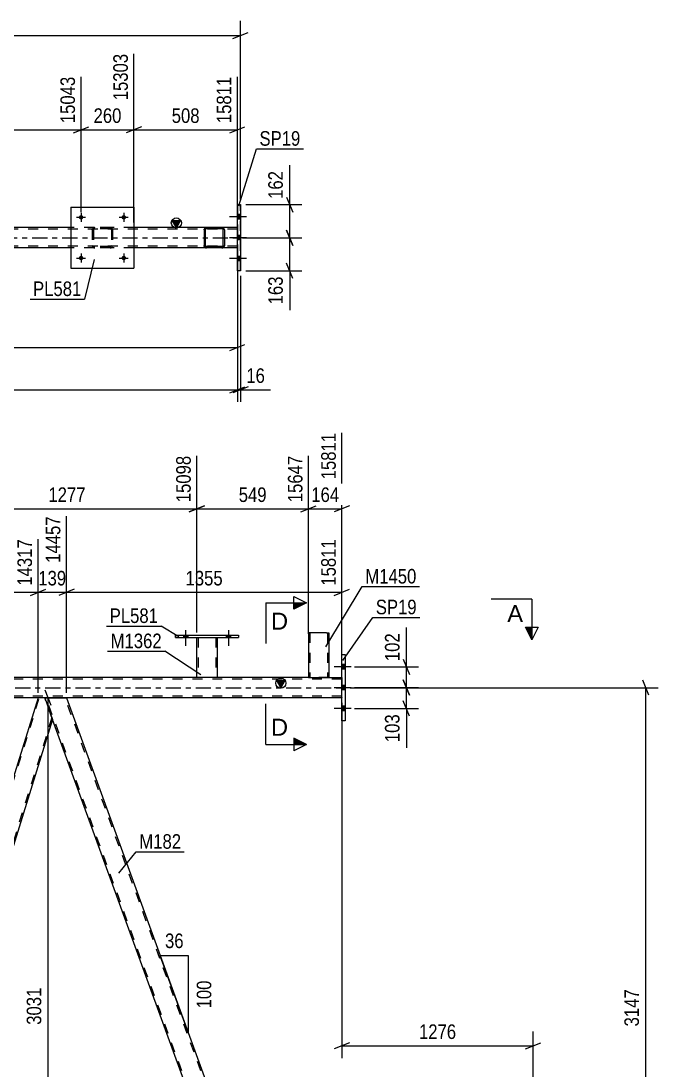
# Model space of a CAD drawing. Header units: millimetres. Extents: x 0 to 1766, y 0 to 560.
# Drawn here: x 1631 to 1756.3, y 351.5 to 557.9 of the extents above; entities that cross this region are included whole.
import ezdxf

# ---------------------------------------------------------------- set-up
doc = ezdxf.new("R2010")
doc.units = ezdxf.units.MM
doc.linetypes.add('DXK_LINE_DOT2', pattern=[3.9198, 1.9599, -1.9599])
doc.linetypes.add('DXK_LINE_DOT3', pattern=[5.9187, 2.979, -0.9799, 0.9799, -0.9799])
doc.styles.add('Arial', font='ARIAL.TTF', dxfattribs={"height": 0.2})
doc.styles.add('Arial Narrow', font='ARIALN.TTF', dxfattribs={"height": 0.2})

# ---------------------------------------------------------------- blocks, each defined once
blk = doc.blocks.new('Part-814172123-5218 - 5118')
at = {"color": 2, "linetype": 'Continuous'}
for p, q in [((1640.82, 521.29), (1640.82, 509.29)), ((1640.82, 521.29), (1653.22, 521.29)), ((1653.22, 521.29), (1653.22, 509.29)), ((1640.82, 509.29), (1653.22, 509.29))]:
    blk.add_line(p, q, dxfattribs=at)
blk = doc.blocks.new('Part-814172123-5219 - 5118')
at = {"color": 7, "linetype": 'DXK_LINE_DOT2'}
for p, q in [((1645.02, 516.81), (1645.06, 516.99)), ((1645.06, 516.99), (1645.02, 516.81)), ((1645.02, 516.81), (1645.02, 513.77)), ((1645.26, 516.81), (1645.28, 516.9)), ((1645.26, 516.81), (1645.26, 513.77)), ((1645.28, 516.9), (1645.33, 516.98)), ((1645.32, 517.25), (1645.5, 517.29)), ((1645.5, 517.29), (1645.32, 517.25)), ((1645.33, 516.98), (1645.41, 517.03)), ((1645.41, 517.03), (1645.5, 517.05)), ((1648.54, 517.29), (1645.5, 517.29)), ((1648.54, 517.05), (1645.5, 517.05)), ((1648.54, 517.29), (1648.72, 517.25)), ((1648.72, 517.25), (1648.54, 517.29)), ((1648.54, 517.05), (1648.63, 517.03)), ((1648.63, 517.03), (1648.71, 516.98)), ((1648.71, 516.98), (1648.76, 516.9)), ((1648.76, 516.9), (1648.78, 516.81)), ((1648.78, 516.81), (1648.78, 513.77)), ((1648.98, 516.99), (1649.02, 516.81)), ((1649.02, 516.81), (1648.98, 516.99)), ((1649.02, 516.81), (1649.02, 513.77)), ((1645.06, 513.58), (1645.02, 513.77)), ((1645.02, 513.77), (1645.06, 513.58)), ((1645.28, 513.68), (1645.26, 513.77)), ((1645.33, 513.6), (1645.28, 513.68)), ((1645.5, 513.29), (1645.32, 513.32)), ((1645.32, 513.32), (1645.5, 513.29)), ((1645.41, 513.55), (1645.33, 513.6)), ((1645.5, 513.53), (1645.41, 513.55)), ((1648.54, 513.53), (1645.5, 513.53)), ((1648.54, 513.29), (1645.5, 513.29)), ((1648.63, 513.55), (1648.54, 513.53)), ((1648.72, 513.32), (1648.54, 513.29)), ((1648.54, 513.29), (1648.72, 513.32)), ((1648.71, 513.6), (1648.63, 513.55)), ((1648.76, 513.68), (1648.71, 513.6)), ((1648.78, 513.77), (1648.76, 513.68)), ((1649.02, 513.77), (1648.98, 513.58)), ((1648.98, 513.58), (1649.02, 513.77))]:
    blk.add_line(p, q, dxfattribs=at)
at = {"color": 7, "linetype": 'DXK_LINE_DOT3'}
blk.add_line((1647.02, 515.29), (1647.02, 515.29), dxfattribs=at)
at = {"color": 7, "linetype": 'DXK_LINE_DOT2'}
for centre, start, end in [((1645.5, 516.81), 112.5, 157.5), ((1645.5, 516.81), 112.5, 157.5), ((1648.54, 516.81), 22.5, 67.5), ((1648.54, 516.81), 22.5, 67.5), ((1645.5, 513.77), 202.5, 247.5), ((1645.5, 513.77), 202.5, 247.5), ((1648.54, 513.77), 292.5, 337.5), ((1648.54, 513.77), 292.5, 337.5)]:
    blk.add_arc(centre, 0.48, start, end, dxfattribs=at)
blk = doc.blocks.new('Bolt-814172123-5165 - 5118')
at = {"linetype": 'Continuous'}
for points in [[(1643.26, 519.29, -1), (1642.38, 519.29, -1)], [(1651.66, 519.29, -1), (1650.78, 519.29, -1)]]:
    blk.add_hatch(color=1, dxfattribs=at).paths.add_polyline_path(points)
at = {"color": 1, "linetype": 'Continuous'}
for p, q in [((1641.94, 519.29), (1643.7, 519.29)), ((1642.82, 520.17), (1642.82, 518.41)), ((1650.34, 519.29), (1652.1, 519.29)), ((1651.22, 520.17), (1651.22, 518.41))]:
    blk.add_line(p, q, dxfattribs=at)
blk = doc.blocks.new('Bolt-814172123-5166 - 5118')
at = {"linetype": 'Continuous'}
for points in [[(1643.26, 511.29, -1), (1642.38, 511.29, -1)], [(1651.66, 511.29, -1), (1650.78, 511.29, -1)]]:
    blk.add_hatch(color=1, dxfattribs=at).paths.add_polyline_path(points)
at = {"color": 1, "linetype": 'Continuous'}
for p, q in [((1642.82, 512.17), (1642.82, 510.41)), ((1651.22, 512.17), (1651.22, 510.41)), ((1641.94, 511.29), (1643.7, 511.29)), ((1650.34, 511.29), (1652.1, 511.29))]:
    blk.add_line(p, q, dxfattribs=at)
blk = doc.blocks.new('Part-814172123-5213 - 5118')
at = {"color": 2, "linetype": 'Continuous'}
for p, q in [((1667.03, 516.99), (1667, 516.81)), ((1667, 516.81), (1667, 513.77)), ((1667.24, 516.81), (1667.26, 516.9)), ((1667.24, 516.81), (1667.24, 513.77)), ((1667.26, 516.9), (1667.31, 516.98)), ((1667.48, 517.29), (1667.29, 517.25)), ((1667.31, 516.98), (1667.39, 517.03)), ((1667.48, 517.05), (1667.39, 517.03)), ((1670.52, 517.29), (1667.48, 517.29)), ((1670.52, 517.05), (1667.48, 517.05)), ((1670.7, 517.25), (1670.52, 517.29)), ((1670.61, 517.03), (1670.52, 517.05)), ((1670.69, 516.98), (1670.61, 517.03)), ((1670.74, 516.9), (1670.69, 516.98)), ((1670.76, 516.81), (1670.74, 516.9)), ((1670.76, 513.77), (1670.76, 516.81)), ((1671, 516.81), (1670.96, 516.99)), ((1671, 516.81), (1671, 513.77)), ((1667, 513.77), (1667.03, 513.58)), ((1667.24, 513.77), (1667.26, 513.68)), ((1667.26, 513.68), (1667.31, 513.6)), ((1667.29, 513.32), (1667.48, 513.29)), ((1667.31, 513.6), (1667.39, 513.55)), ((1667.39, 513.55), (1667.48, 513.53)), ((1670.52, 513.53), (1667.48, 513.53)), ((1670.52, 513.29), (1667.48, 513.29)), ((1670.61, 513.55), (1670.52, 513.53)), ((1670.52, 513.29), (1670.7, 513.32)), ((1670.69, 513.6), (1670.61, 513.55)), ((1670.74, 513.68), (1670.69, 513.6)), ((1670.76, 513.77), (1670.74, 513.68)), ((1670.96, 513.58), (1671, 513.77))]:
    blk.add_line(p, q, dxfattribs=at)
at = {"color": 7, "linetype": 'DXK_LINE_DOT2'}
for p, q in [((1667, 516.81), (1667.03, 516.99)), ((1667.29, 517.25), (1667.48, 517.29)), ((1670.52, 517.29), (1670.7, 517.25)), ((1670.96, 516.99), (1671, 516.81)), ((1667.03, 513.58), (1667, 513.77)), ((1667.48, 513.29), (1667.29, 513.32)), ((1670.7, 513.32), (1670.52, 513.29)), ((1671, 513.77), (1670.96, 513.58))]:
    blk.add_line(p, q, dxfattribs=at)
at = {"color": 2, "linetype": 'Continuous'}
for centre, start, end in [((1667.48, 516.81), 112.5, 157.5), ((1670.52, 516.81), 22.5, 67.5), ((1667.48, 513.77), 202.5, 247.5), ((1670.52, 513.77), 292.5, 337.5)]:
    blk.add_arc(centre, 0.48, start, end, dxfattribs=at)
at = {"color": 7, "linetype": 'DXK_LINE_DOT2'}
for centre, start, end in [((1667.48, 516.81), 112.5, 157.5), ((1670.52, 516.81), 22.5, 67.5), ((1667.48, 513.77), 202.5, 247.5), ((1670.52, 513.77), 292.5, 337.5)]:
    blk.add_arc(centre, 0.48, start, end, dxfattribs=at)
blk = doc.blocks.new('Part-814172123-5313 - 5118')
at = {"color": 2, "linetype": 'Continuous'}
for p, q in [((1673.56, 521.78), (1673.56, 521.78)), ((1673.56, 521.78), (1674.2, 521.78)), ((1673.56, 508.78), (1673.56, 521.78)), ((1674.2, 521.78), (1674.2, 508.78)), ((1673.56, 508.78), (1673.56, 508.78)), ((1674.2, 508.78), (1673.56, 508.78))]:
    blk.add_line(p, q, dxfattribs=at)
at = {"color": 7, "linetype": 'DXK_LINE_DOT2'}
for p, q in [((1673.56, 521.78), (1673.56, 508.78)), ((1674.2, 508.78), (1674.2, 521.78))]:
    blk.add_line(p, q, dxfattribs=at)
blk = doc.blocks.new('Bolt-814172123-5374 - 5118')
at = {"linetype": 'Continuous'}
for points in [[(1674.2, 518.94), (1674.2, 519.82), (1673.56, 519.82), (1673.56, 518.94)], [(1674.2, 518.94), (1674.2, 519.82), (1673.56, 519.82), (1673.56, 518.94)], [(1674.2, 518.94), (1674.2, 519.82), (1673.56, 519.82), (1673.56, 518.94)], [(1674.2, 514.84), (1674.2, 515.72), (1673.56, 515.72), (1673.56, 514.84)], [(1674.2, 514.84), (1674.2, 515.72), (1673.56, 515.72), (1673.56, 514.84)], [(1674.2, 510.74), (1674.2, 511.62), (1673.56, 511.62), (1673.56, 510.74)], [(1674.2, 510.74), (1674.2, 511.62), (1673.56, 511.62), (1673.56, 510.74)], [(1674.2, 510.74), (1674.2, 511.62), (1673.56, 511.62), (1673.56, 510.74)]]:
    blk.add_hatch(color=1, dxfattribs=at).paths.add_polyline_path(points)
at = {"color": 1, "linetype": 'Continuous'}
for p, q in [((1675.36, 519.38), (1672.04, 519.38)), ((1675.36, 519.38), (1672.04, 519.38)), ((1675.36, 519.38), (1672.04, 519.38)), ((1674.2, 519.82), (1673.56, 519.82)), ((1674.2, 519.82), (1673.56, 519.82)), ((1674.2, 519.82), (1673.56, 519.82)), ((1674.2, 518.94), (1673.56, 518.94)), ((1674.2, 518.94), (1673.56, 518.94)), ((1674.2, 518.94), (1673.56, 518.94)), ((1675.36, 515.28), (1672.04, 515.28)), ((1675.36, 515.28), (1672.04, 515.28)), ((1674.2, 515.72), (1673.56, 515.72)), ((1674.2, 515.72), (1673.56, 515.72)), ((1674.2, 514.84), (1673.56, 514.84)), ((1674.2, 514.84), (1673.56, 514.84)), ((1675.36, 511.18), (1672.04, 511.18)), ((1675.36, 511.18), (1672.04, 511.18)), ((1675.36, 511.18), (1672.04, 511.18)), ((1674.2, 511.62), (1673.56, 511.62)), ((1674.2, 511.62), (1673.56, 511.62)), ((1674.2, 511.62), (1673.56, 511.62)), ((1674.2, 510.74), (1673.56, 510.74)), ((1674.2, 510.74), (1673.56, 510.74)), ((1674.2, 510.74), (1673.56, 510.74))]:
    blk.add_line(p, q, dxfattribs=at)
blk = doc.blocks.new('Part-814172123-5381 - 5118')
at = {"linetype": 'Continuous'}
blk.add_hatch(color=2, dxfattribs=at).paths.add_polyline_path([(1661.56, 517.28), (1660.76, 518.68), (1662.36, 518.68)])
at = {"color": 2, "linetype": 'Continuous'}
for p, q in [((1661.56, 517.28), (1660.76, 518.68)), ((1660.76, 518.68), (1662.36, 518.68)), ((1662.36, 518.68), (1661.56, 517.28)), ((1640.82, 517.28), (1602.14, 517.28)), ((1667.46, 517.28), (1653.22, 517.28)), ((1673.56, 517.28), (1670.53, 517.28)), ((1640.82, 513.28), (1602.14, 513.28)), ((1673.56, 513.28), (1653.22, 513.28))]:
    blk.add_line(p, q, dxfattribs=at)
at = {"color": 7, "linetype": 'DXK_LINE_DOT2'}
for p, q in [((1673.56, 516.96), (1070.93, 516.96)), ((1653.22, 517.28), (1640.82, 517.28)), ((1670.53, 517.28), (1667.46, 517.28)), ((1673.56, 513.28), (1673.56, 517.28)), ((1673.56, 517.28), (1673.56, 517.28)), ((1673.56, 517.28), (1673.56, 513.28)), ((1673.56, 516.96), (1673.56, 516.96)), ((1673.56, 513.6), (1070.93, 513.6)), ((1653.22, 513.28), (1640.82, 513.28)), ((1673.56, 513.6), (1673.56, 513.6)), ((1673.56, 513.28), (1673.56, 513.28))]:
    blk.add_line(p, q, dxfattribs=at)
at = {"color": 7, "linetype": 'DXK_LINE_DOT3'}
blk.add_line((1070.93, 515.28), (1673.56, 515.28), dxfattribs=at)
at = {"color": 2, "linetype": 'Continuous'}
blk.add_circle((1661.56, 518.18), 1, dxfattribs=at)
blk = doc.blocks.new('Part-814172123-3450 - 3372')
at = {"color": 2, "linetype": 'Continuous'}
for p, q in [((1665.59, 428.82), (1665.59, 436.66)), ((1669.59, 436.66), (1669.59, 428.82)), ((1669.55, 428.82), (1665.59, 428.82)), ((1669.59, 428.82), (1669.55, 428.82))]:
    blk.add_line(p, q, dxfattribs=at)
at = {"color": 7, "linetype": 'DXK_LINE_DOT2'}
for p, q in [((1665.59, 436.66), (1669.59, 436.66)), ((1665.59, 436.66), (1665.59, 436.66)), ((1665.59, 436.66), (1665.59, 436.66)), ((1665.83, 436.66), (1665.83, 428.82)), ((1669.35, 436.66), (1669.35, 428.82)), ((1669.59, 436.66), (1669.59, 436.66)), ((1669.59, 436.66), (1669.59, 436.66)), ((1669.33, 428.82), (1669.35, 428.82))]:
    blk.add_line(p, q, dxfattribs=at)
blk = doc.blocks.new('Part-814172123-3455 - 3372')
at = {"color": 2, "linetype": 'Continuous'}
for p, q in [((1661.39, 436.66), (1661.39, 437.14)), ((1661.39, 437.14), (1661.39, 437.14)), ((1661.39, 437.14), (1673.79, 437.14)), ((1661.39, 436.66), (1661.39, 436.66)), ((1661.39, 436.66), (1673.79, 436.66)), ((1673.79, 437.14), (1673.79, 436.66))]:
    blk.add_line(p, q, dxfattribs=at)
at = {"color": 7, "linetype": 'DXK_LINE_DOT2'}
for p, q in [((1661.39, 437.14), (1661.39, 436.66)), ((1661.39, 437.14), (1661.39, 437.14)), ((1661.39, 436.66), (1661.39, 436.66)), ((1673.79, 437.14), (1673.79, 436.66))]:
    blk.add_line(p, q, dxfattribs=at)
blk = doc.blocks.new('Part-814172123-3460 - 3372')
at = {"color": 2, "linetype": 'Continuous'}
for p, q in [((1687.56, 437.62), (1687.56, 428.82)), ((1691.08, 437.62), (1687.56, 437.62)), ((1691.08, 437.62), (1691.56, 437.62)), ((1691.56, 437.62), (1691.56, 428.82)), ((1687.56, 428.82), (1691.53, 428.82)), ((1691.56, 428.82), (1691.53, 428.82))]:
    blk.add_line(p, q, dxfattribs=at)
at = {"color": 7, "linetype": 'DXK_LINE_DOT2'}
for p, q in [((1687.8, 437.62), (1687.8, 428.82)), ((1691.18, 437.62), (1691.25, 437.62)), ((1691.25, 437.62), (1691.27, 437.62)), ((1691.27, 437.62), (1691.31, 437.62)), ((1691.31, 437.62), (1691.32, 437.62)), ((1691.32, 437.62), (1691.32, 428.82)), ((1691.31, 428.82), (1691.32, 428.82))]:
    blk.add_line(p, q, dxfattribs=at)
blk = doc.blocks.new('Bolt-814172123-3399 - 3372')
at = {"linetype": 'Continuous'}
for points in [[(1662.95, 436.66), (1663.83, 436.66), (1663.83, 437.14), (1662.95, 437.14)], [(1671.35, 436.66), (1672.23, 436.66), (1672.23, 437.14), (1671.35, 437.14)]]:
    blk.add_hatch(color=1, dxfattribs=at).paths.add_polyline_path(points)
at = {"color": 1, "linetype": 'Continuous'}
for p, q in [((1663.39, 438.14), (1663.39, 435.02)), ((1671.79, 438.14), (1671.79, 435.02)), ((1662.95, 437.14), (1662.95, 436.66)), ((1663.83, 437.14), (1663.83, 436.66)), ((1671.35, 437.14), (1671.35, 436.66)), ((1672.23, 437.14), (1672.23, 436.66))]:
    blk.add_line(p, q, dxfattribs=at)
blk = doc.blocks.new('Bolt-814172123-3400 - 3372')
at = {"linetype": 'Continuous'}
for points in [[(1662.95, 436.66), (1663.83, 436.66), (1663.83, 437.14), (1662.95, 437.14)], [(1671.35, 436.66), (1672.23, 436.66), (1672.23, 437.14), (1671.35, 437.14)]]:
    blk.add_hatch(color=1, dxfattribs=at).paths.add_polyline_path(points)
at = {"color": 1, "linetype": 'Continuous'}
for p, q in [((1663.39, 438.14), (1663.39, 435.02)), ((1671.79, 438.14), (1671.79, 435.02)), ((1662.95, 437.14), (1662.95, 436.66)), ((1663.83, 437.14), (1663.83, 436.66)), ((1671.35, 437.14), (1671.35, 436.66)), ((1672.23, 437.14), (1672.23, 436.66))]:
    blk.add_line(p, q, dxfattribs=at)
blk = doc.blocks.new('Part-814172123-3641 - 3372')
at = {"linetype": 'Continuous'}
blk.add_hatch(color=2, dxfattribs=at).paths.add_polyline_path([(1682.12, 426.82), (1681.32, 428.22), (1682.92, 428.22)])
at = {"color": 7, "linetype": 'DXK_LINE_DOT2'}
for p, q in [((1694.12, 428.5), (1061.67, 428.5)), ((1669.59, 428.82), (1665.59, 428.82)), ((1691.56, 428.82), (1687.56, 428.82)), ((1694.12, 428.82), (1694.12, 424.82)), ((1694.12, 425.14), (1061.67, 425.14)), ((1639.94, 424.82), (1634.36, 424.82))]:
    blk.add_line(p, q, dxfattribs=at)
at = {"color": 2, "linetype": 'Continuous'}
for p, q in [((1665.59, 428.82), (1618.51, 428.82)), ((1687.56, 428.82), (1669.59, 428.82)), ((1682.12, 426.82), (1681.32, 428.22)), ((1681.32, 428.22), (1682.92, 428.22)), ((1682.92, 428.22), (1682.12, 426.82)), ((1691.56, 428.82), (1694.12, 428.82)), ((1634.36, 424.82), (1554.8, 424.82)), ((1694.12, 424.82), (1639.94, 424.82))]:
    blk.add_line(p, q, dxfattribs=at)
at = {"color": 7, "linetype": 'DXK_LINE_DOT3'}
blk.add_line((1061.67, 426.82), (1694.12, 426.82), dxfattribs=at)
at = {"color": 2, "linetype": 'Continuous'}
blk.add_circle((1682.12, 427.72), 1, dxfattribs=at)
blk = doc.blocks.new('Part-814172123-3530 - 3372')
at = {"color": 7, "linetype": 'DXK_LINE_DOT2'}
for p, q in [((1597.8, 306.7), (1634.61, 424.82)), ((1637.09, 420.94), (1600.52, 303.6)), ((1598.08, 308.42), (1597.66, 307.07)), ((1602.27, 308.42), (1600.77, 303.6)), ((1598.92, 303.6), (1597.66, 307.07)), ((1600.77, 303.6), (1598.92, 303.6))]:
    blk.add_line(p, q, dxfattribs=at)
at = {"color": 2, "linetype": 'Continuous'}
for p, q in [((1634.36, 424.82), (1598.08, 308.42)), ((1635.68, 424.82), (1634.36, 424.82)), ((1635.68, 424.82), (1637.23, 420.57)), ((1637.23, 420.57), (1602.27, 308.42))]:
    blk.add_line(p, q, dxfattribs=at)
blk = doc.blocks.new('Part-814172123-3566 - 3372')
at = {"color": 2, "linetype": 'Continuous'}
for p, q in [((1635.68, 424.82), (1639.43, 424.82)), ((1639.43, 424.82), (1639.94, 424.82)), ((1639.94, 424.82), (1684.06, 303.6)), ((1679.8, 303.6), (1637.23, 420.57))]:
    blk.add_line(p, q, dxfattribs=at)
at = {"color": 7, "linetype": 'DXK_LINE_DOT2'}
for p, q in [((1637.23, 420.57), (1635.68, 424.82)), ((1680.06, 303.6), (1635.94, 424.82)), ((1683.8, 303.6), (1639.68, 424.82)), ((1684.06, 303.6), (1679.8, 303.6))]:
    blk.add_line(p, q, dxfattribs=at)
blk = doc.blocks.new('Part-814172123-3610 - 3372')
at = {"color": 2, "linetype": 'Continuous'}
for p, q in [((1694.12, 420.32), (1694.12, 433.32)), ((1694.12, 433.32), (1694.76, 433.32)), ((1694.76, 433.32), (1694.76, 420.32)), ((1694.76, 420.32), (1694.12, 420.32))]:
    blk.add_line(p, q, dxfattribs=at)
blk = doc.blocks.new('Bolt-814172123-3786 - 3372')
at = {"linetype": 'Continuous'}
for points in [[(1694.12, 431.36), (1694.12, 430.48), (1694.76, 430.48), (1694.76, 431.36)], [(1694.12, 431.36), (1694.12, 430.48), (1694.76, 430.48), (1694.76, 431.36)], [(1694.12, 431.36), (1694.12, 430.48), (1694.76, 430.48), (1694.76, 431.36)], [(1694.12, 427.26), (1694.12, 426.38), (1694.76, 426.38), (1694.76, 427.26)], [(1694.12, 427.26), (1694.12, 426.38), (1694.76, 426.38), (1694.76, 427.26)], [(1694.12, 423.16), (1694.12, 422.28), (1694.76, 422.28), (1694.76, 423.16)], [(1694.12, 423.16), (1694.12, 422.28), (1694.76, 422.28), (1694.76, 423.16)], [(1694.12, 423.16), (1694.12, 422.28), (1694.76, 422.28), (1694.76, 423.16)]]:
    blk.add_hatch(color=1, dxfattribs=at).paths.add_polyline_path(points)
at = {"color": 1, "linetype": 'Continuous'}
for p, q in [((1695.92, 430.92), (1692.6, 430.92)), ((1695.92, 430.92), (1692.6, 430.92)), ((1695.92, 430.92), (1692.6, 430.92)), ((1694.76, 431.36), (1694.12, 431.36)), ((1694.76, 431.36), (1694.12, 431.36)), ((1694.76, 431.36), (1694.12, 431.36)), ((1694.76, 430.48), (1694.12, 430.48)), ((1694.76, 430.48), (1694.12, 430.48)), ((1694.76, 430.48), (1694.12, 430.48)), ((1695.92, 426.82), (1692.6, 426.82)), ((1695.92, 426.82), (1692.6, 426.82)), ((1694.76, 427.26), (1694.12, 427.26)), ((1694.76, 427.26), (1694.12, 427.26)), ((1694.76, 426.38), (1694.12, 426.38)), ((1694.76, 426.38), (1694.12, 426.38)), ((1695.92, 422.72), (1692.6, 422.72)), ((1695.92, 422.72), (1692.6, 422.72)), ((1695.92, 422.72), (1692.6, 422.72)), ((1694.76, 423.16), (1694.12, 423.16)), ((1694.76, 423.16), (1694.12, 423.16)), ((1694.76, 423.16), (1694.12, 423.16)), ((1694.76, 422.28), (1694.12, 422.28)), ((1694.76, 422.28), (1694.12, 422.28)), ((1694.76, 422.28), (1694.12, 422.28))]:
    blk.add_line(p, q, dxfattribs=at)
blk = doc.blocks.new('StraightDimension-814172123-5977 - 5118')
at = {"color": 7, "linetype": 'Continuous'}
for p, q in [((1653.22, 518.28), (1653.22, 551.44)), ((1673.56, 518.28), (1673.56, 546.94)), ((1654.72, 537.1), (1651.72, 535.9)), ((1672.06, 535.9), (1675.06, 537.1)), ((1653.22, 536.5), (1673.56, 536.5))]:
    blk.add_line(p, q, dxfattribs=at)
at = {"color": 0, "linetype": 'Continuous'}
blk.add_wipeout([(1672.96, 547.54), (1668.76, 547.54), (1668.76, 537.2), (1672.96, 537.2)], dxfattribs=at)
at = {"color": 0}
blk.add_wipeout([(1666.73, 537.25), (1666.73, 541.45), (1660.05, 541.45), (1660.05, 537.25)], dxfattribs=at)
at = {"color": 3, "linetype": 'Continuous', "style": 'Arial Narrow'}
blk.add_text('15811', height=2.863, rotation=90.0002, dxfattribs=at).set_placement((1672.36, 537.8))
at = {"color": 3, "style": 'Arial Narrow'}
blk.add_text('508', height=2.863, dxfattribs=at).set_placement((1660.65, 537.85))
blk = doc.blocks.new('StraightDimension-814172123-5991 - 5118')
at = {"color": 7, "linetype": 'Continuous'}
for p, q in [((1683.25, 523.28), (1684.45, 520.28)), ((1675.2, 521.78), (1686.25, 521.78)), ((1683.85, 515.28), (1683.85, 521.78)), ((1684.45, 513.78), (1683.25, 516.78)), ((1674.56, 515.28), (1686.25, 515.28))]:
    blk.add_line(p, q, dxfattribs=at)
at = {"color": 0}
blk.add_wipeout([(1683.1, 528.99), (1678.9, 528.99), (1678.9, 522.31), (1683.1, 522.31)], dxfattribs=at)
at = {"color": 7, "linetype": 'Continuous'}
blk.add_line((1683.85, 521.78), (1683.85, 529.52), dxfattribs=at)
blk.add_line((1683.85, 521.78), (1683.85, 529.52), dxfattribs=at)
at = {"color": 3, "style": 'Arial Narrow'}
blk.add_text('162', height=2.863, rotation=90.0002, dxfattribs=at).set_placement((1682.5, 522.91))
blk = doc.blocks.new('StraightDimension-814172123-5483 - 5118')
at = {"color": 7, "linetype": 'Continuous'}
for p, q in [((1674.2, 522.78), (1674.2, 557.89)), ((1672.7, 554.44), (1675.7, 555.64)), ((1061.67, 555.04), (1674.2, 555.04))]:
    blk.add_line(p, q, dxfattribs=at)
blk = doc.blocks.new('StraightDimension-814172123-5506 - 5118')
at = {"color": 7, "linetype": 'Continuous'}
for p, q in [((1673.56, 512.28), (1673.56, 491.28)), ((1108.31, 493.68), (1673.56, 493.68)), ((1672.06, 493.08), (1675.06, 494.28))]:
    blk.add_line(p, q, dxfattribs=at)
blk = doc.blocks.new('StraightDimension-814172123-5941 - 5118')
at = {"color": 7, "linetype": 'Continuous'}
for p, q in [((1602.14, 518.28), (1602.14, 551.44)), ((1642.82, 520.29), (1642.82, 546.94)), ((1603.64, 537.1), (1600.64, 535.9)), ((1641.32, 535.9), (1644.32, 537.1)), ((1602.14, 536.5), (1642.82, 536.5))]:
    blk.add_line(p, q, dxfattribs=at)
at = {"color": 0, "linetype": 'Continuous'}
blk.add_wipeout([(1642.22, 547.54), (1638.02, 547.54), (1638.02, 537.2), (1642.22, 537.2)], dxfattribs=at)
at = {"color": 0}
blk.add_wipeout([(1626.74, 537.25), (1626.74, 541.45), (1618.22, 541.45), (1618.22, 537.25)], dxfattribs=at)
at = {"color": 3, "linetype": 'Continuous', "style": 'Arial Narrow'}
blk.add_text('15043', height=2.863, rotation=90.0002, dxfattribs=at).set_placement((1641.62, 537.8))
at = {"color": 3, "style": 'Arial Narrow'}
blk.add_text('1017', height=2.863, dxfattribs=at).set_placement((1618.82, 537.85))
blk = doc.blocks.new('StraightDimension-814172123-5959 - 5118')
at = {"color": 7, "linetype": 'Continuous'}
for p, q in [((1653.22, 518.28), (1653.22, 551.44)), ((1642.82, 520.29), (1642.82, 546.94)), ((1641.32, 535.9), (1644.32, 537.1)), ((1654.72, 537.1), (1651.72, 535.9)), ((1642.82, 536.5), (1653.22, 536.5))]:
    blk.add_line(p, q, dxfattribs=at)
at = {"color": 0}
blk.add_wipeout([(1651.36, 537.25), (1651.36, 541.45), (1644.68, 541.45), (1644.68, 537.25)], dxfattribs=at)
at = {"color": 0, "linetype": 'Continuous'}
blk.add_wipeout([(1652.62, 552.04), (1648.42, 552.04), (1648.42, 541.7), (1652.62, 541.7)], dxfattribs=at)
at = {"color": 3, "linetype": 'Continuous', "style": 'Arial Narrow'}
blk.add_text('15303', height=2.863, rotation=90.0002, dxfattribs=at).set_placement((1652.02, 542.3))
at = {"color": 3, "style": 'Arial Narrow'}
blk.add_text('260', height=2.863, dxfattribs=at).set_placement((1645.28, 537.85))
blk = doc.blocks.new('StraightDimension-814172123-6004 - 5118')
at = {"color": 7, "linetype": 'Continuous'}
for p, q in [((1683.25, 516.78), (1684.45, 513.78)), ((1674.56, 515.28), (1686.25, 515.28)), ((1683.85, 508.78), (1683.85, 515.28)), ((1684.45, 507.28), (1683.25, 510.28)), ((1675.2, 508.78), (1686.25, 508.78))]:
    blk.add_line(p, q, dxfattribs=at)
at = {"color": 0}
blk.add_wipeout([(1683.1, 508.26), (1678.9, 508.26), (1678.9, 501.58), (1683.1, 501.58)], dxfattribs=at)
at = {"color": 7, "linetype": 'Continuous'}
blk.add_line((1683.85, 508.78), (1683.85, 501.05), dxfattribs=at)
blk.add_line((1683.85, 508.78), (1683.85, 501.05), dxfattribs=at)
at = {"color": 3, "style": 'Arial Narrow'}
blk.add_text('163', height=2.863, rotation=90.0002, dxfattribs=at).set_placement((1682.5, 502.18))
blk = doc.blocks.new('StraightDimension-814172123-6028 - 5118')
at = {"color": 7, "linetype": 'Continuous'}
for p, q in [((1673.56, 507.78), (1673.56, 482.99)), ((1062.31, 485.39), (1673.56, 485.39)), ((1672.06, 484.79), (1675.06, 485.99))]:
    blk.add_line(p, q, dxfattribs=at)
blk = doc.blocks.new('StraightDimension-814172123-6038 - 5118')
at = {"color": 7, "linetype": 'Continuous'}
for p, q in [((1673.56, 507.78), (1673.56, 482.99)), ((1674.2, 507.78), (1674.2, 482.99)), ((1672.06, 484.79), (1675.06, 485.99)), ((1675.7, 485.99), (1672.7, 484.79)), ((1673.56, 485.39), (1674.2, 485.39))]:
    blk.add_line(p, q, dxfattribs=at)
at = {"color": 0}
blk.add_wipeout([(1679.58, 486.14), (1679.58, 490.34), (1674.72, 490.34), (1674.72, 486.14)], dxfattribs=at)
at = {"color": 7, "linetype": 'Continuous'}
blk.add_line((1674.2, 485.39), (1680.1, 485.39), dxfattribs=at)
blk.add_line((1674.2, 485.39), (1680.1, 485.39), dxfattribs=at)
at = {"color": 3, "style": 'Arial Narrow'}
blk.add_text('16', height=2.863, dxfattribs=at).set_placement((1675.32, 486.74))
blk = doc.blocks.new('StraightDimension-814172123-4848 - 3372')
at = {"color": 7, "linetype": 'Continuous'}
for p, q in [((1694.12, 429.82), (1694.12, 476.93)), ((1687.56, 437.43), (1687.56, 472.43)), ((1686.06, 461.38), (1689.06, 462.58)), ((1695.62, 462.58), (1692.62, 461.38)), ((1687.56, 461.98), (1694.12, 461.98))]:
    blk.add_line(p, q, dxfattribs=at)
at = {"color": 0}
blk.add_wipeout([(1694.18, 462.73), (1694.18, 466.93), (1687.5, 466.93), (1687.5, 462.73)], dxfattribs=at)
at = {"color": 0, "linetype": 'Continuous'}
blk.add_wipeout([(1693.52, 477.53), (1689.32, 477.53), (1689.32, 467.18), (1693.52, 467.18)], dxfattribs=at)
at = {"color": 3, "linetype": 'Continuous', "style": 'Arial Narrow'}
blk.add_text('15811', height=2.863, rotation=90.0002, dxfattribs=at).set_placement((1692.92, 467.78))
at = {"color": 3, "style": 'Arial Narrow'}
blk.add_text('164', height=2.863, dxfattribs=at).set_placement((1688.1, 463.33))
blk = doc.blocks.new('StraightDimension-814172123-4777 - 3372')
at = {"color": 7, "linetype": 'Continuous'}
for p, q in [((1706.2, 432.42), (1707.4, 429.42)), ((1696.59, 430.92), (1709.2, 430.92)), ((1706.8, 426.84), (1706.8, 430.92)), ((1707.4, 425.34), (1706.2, 428.34)), ((1696.59, 426.84), (1709.2, 426.84))]:
    blk.add_line(p, q, dxfattribs=at)
at = {"color": 0}
blk.add_wipeout([(1706.05, 438.13), (1701.85, 438.13), (1701.85, 431.44), (1706.05, 431.44)], dxfattribs=at)
at = {"color": 7, "linetype": 'Continuous'}
blk.add_line((1706.8, 430.92), (1706.8, 438.65), dxfattribs=at)
blk.add_line((1706.8, 430.92), (1706.8, 438.65), dxfattribs=at)
at = {"color": 3, "style": 'Arial Narrow'}
blk.add_text('102', height=2.863, rotation=90.0002, dxfattribs=at).set_placement((1705.45, 432.04))
blk = doc.blocks.new('StraightDimension-814172123-4693 - 3372')
at = {"color": 7, "linetype": 'Continuous'}
for p, q in [((1639.94, 425.82), (1639.94, 460.51)), ((1634.36, 425.82), (1634.36, 456.01)), ((1632.86, 444.97), (1635.86, 446.17)), ((1641.44, 446.17), (1638.44, 444.97)), ((1634.36, 445.57), (1639.94, 445.57))]:
    blk.add_line(p, q, dxfattribs=at)
at = {"color": 0}
blk.add_wipeout([(1640.49, 446.32), (1640.49, 450.52), (1633.81, 450.52), (1633.81, 446.32)], dxfattribs=at)
at = {"color": 0, "linetype": 'Continuous'}
blk.add_wipeout([(1639.34, 461.11), (1635.14, 461.11), (1635.14, 450.77), (1639.34, 450.77)], dxfattribs=at)
at = {"color": 3, "linetype": 'Continuous', "style": 'Arial Narrow'}
blk.add_text('14457', height=2.863, rotation=90.0002, dxfattribs=at).set_placement((1638.74, 451.37))
at = {"color": 3, "style": 'Arial Narrow'}
blk.add_text('139', height=2.863, dxfattribs=at).set_placement((1634.41, 446.92))
blk = doc.blocks.new('AngleDimension-814172123-3885 - 3372')
at = {"color": 7, "linetype": 'Continuous'}
for p, q in [((1662.22, 363.6), (1658.39, 374.13)), ((1663.93, 374.13), (1658.39, 374.13)), ((1663.93, 358.9), (1658.39, 374.13)), ((1663.93, 358.9), (1663.93, 374.13))]:
    blk.add_line(p, q, dxfattribs=at)
at = {"color": 0}
for points in [[(1663.59, 375.03), (1663.59, 379.23), (1658.73, 379.23), (1658.73, 375.03)], [(1669.03, 369.86), (1664.83, 369.86), (1664.83, 363.17), (1669.03, 363.17)]]:
    blk.add_wipeout(points, dxfattribs=at)
at = {"color": 3, "style": 'Arial Narrow'}
blk.add_text('36', height=2.863, dxfattribs=at).set_placement((1659.33, 375.63))
blk.add_text('100', height=2.863, rotation=90.0002, dxfattribs=at).set_placement((1668.43, 363.77))
blk = doc.blocks.new('StraightDimension-814172123-4717 - 3372')
at = {"color": 7, "linetype": 'Continuous'}
for p, q in [((1639.94, 425.82), (1639.94, 460.51)), ((1694.12, 429.82), (1694.12, 456.01)), ((1641.44, 446.17), (1638.44, 444.97)), ((1692.62, 444.97), (1695.62, 446.17)), ((1639.94, 445.57), (1694.12, 445.57))]:
    blk.add_line(p, q, dxfattribs=at)
at = {"color": 0, "linetype": 'Continuous'}
blk.add_wipeout([(1693.52, 456.61), (1689.32, 456.61), (1689.32, 446.27), (1693.52, 446.27)], dxfattribs=at)
at = {"color": 0}
blk.add_wipeout([(1671.29, 446.32), (1671.29, 450.52), (1662.77, 450.52), (1662.77, 446.32)], dxfattribs=at)
at = {"color": 3, "linetype": 'Continuous', "style": 'Arial Narrow'}
blk.add_text('15811', height=2.863, rotation=90.0002, dxfattribs=at).set_placement((1692.92, 446.87))
at = {"color": 3, "style": 'Arial Narrow'}
blk.add_text('1355', height=2.863, dxfattribs=at).set_placement((1663.37, 446.92))
blk = doc.blocks.new('StraightDimension-814172123-4868 - 3372')
at = {"color": 7, "linetype": 'Continuous'}
for p, q in [((1614.51, 437.66), (1614.51, 472.43)), ((1665.59, 437.66), (1665.59, 472.43)), ((1616.01, 462.58), (1613.01, 461.38)), ((1664.09, 461.38), (1667.09, 462.58)), ((1614.51, 461.98), (1665.59, 461.98))]:
    blk.add_line(p, q, dxfattribs=at)
at = {"color": 0, "linetype": 'Continuous'}
blk.add_wipeout([(1664.99, 473.03), (1660.79, 473.03), (1660.79, 462.68), (1664.99, 462.68)], dxfattribs=at)
at = {"color": 0}
blk.add_wipeout([(1644.3, 462.73), (1644.3, 466.93), (1635.79, 466.93), (1635.79, 462.73)], dxfattribs=at)
at = {"color": 3, "linetype": 'Continuous', "style": 'Arial Narrow'}
blk.add_text('15098', height=2.863, rotation=90.0002, dxfattribs=at).set_placement((1664.39, 463.28))
at = {"color": 3, "style": 'Arial Narrow'}
blk.add_text('1277', height=2.863, dxfattribs=at).set_placement((1636.39, 463.33))
blk = doc.blocks.new('StraightDimension-814172123-3805 - 3372')
at = {"color": 7, "linetype": 'Continuous'}
for p, q in [((1636.94, 423.32), (1635.74, 426.32)), ((1673.3, 424.82), (1633.49, 424.82)), ((1636.34, 303.6), (1636.34, 424.82)), ((1672.43, 303.6), (1633.49, 303.6)), ((1635.74, 305.1), (1636.94, 302.1))]:
    blk.add_line(p, q, dxfattribs=at)
at = {"color": 0}
blk.add_wipeout([(1635.59, 368.47), (1631.39, 368.47), (1631.39, 359.95), (1635.59, 359.95)], dxfattribs=at)
at = {"color": 3, "style": 'Arial Narrow'}
blk.add_text('3031', height=2.863, rotation=90.0002, dxfattribs=at).set_placement((1634.99, 360.55))
blk = doc.blocks.new('StraightDimension-814172123-4068 - 3372')
at = {"color": 7, "linetype": 'Continuous'}
for p, q in [((1754.49, 425.32), (1753.29, 428.32)), ((1695.76, 426.82), (1756.29, 426.82)), ((1753.89, 300.96), (1753.89, 426.82)), ((1753.29, 302.46), (1754.49, 299.46)), ((1733.38, 300.96), (1756.29, 300.96))]:
    blk.add_line(p, q, dxfattribs=at)
at = {"color": 0}
blk.add_wipeout([(1753.14, 368.15), (1748.94, 368.15), (1748.94, 359.63), (1753.14, 359.63)], dxfattribs=at)
at = {"color": 3, "style": 'Arial Narrow'}
blk.add_text('3147', height=2.863, rotation=90.0002, dxfattribs=at).set_placement((1752.54, 360.23))
blk = doc.blocks.new('StraightDimension-814172123-4424 - 3372')
at = {"color": 7, "linetype": 'Continuous'}
for p, q in [((1694.12, 423.82), (1694.12, 354.01)), ((1731.74, 304.6), (1731.74, 359.26)), ((1695.62, 357.01), (1692.62, 355.81)), ((1694.12, 356.41), (1731.74, 356.41)), ((1730.24, 355.81), (1733.24, 357.01))]:
    blk.add_line(p, q, dxfattribs=at)
at = {"color": 0}
blk.add_wipeout([(1717.19, 357.16), (1717.19, 361.36), (1708.68, 361.36), (1708.68, 357.16)], dxfattribs=at)
at = {"color": 3, "style": 'Arial Narrow'}
blk.add_text('1276', height=2.863, dxfattribs=at).set_placement((1709.28, 357.76))
blk = doc.blocks.new('StraightDimension-814172123-4669 - 3372')
at = {"color": 7, "linetype": 'Continuous'}
for p, q in [((1554.8, 425.82), (1554.8, 460.51)), ((1634.36, 425.82), (1634.36, 456.01)), ((1556.3, 446.17), (1553.3, 444.97)), ((1632.86, 444.97), (1635.86, 446.17)), ((1554.8, 445.57), (1634.36, 445.57))]:
    blk.add_line(p, q, dxfattribs=at)
at = {"color": 0, "linetype": 'Continuous'}
blk.add_wipeout([(1633.76, 456.61), (1629.56, 456.61), (1629.56, 446.27), (1633.76, 446.27)], dxfattribs=at)
at = {"color": 0}
blk.add_wipeout([(1598.84, 446.32), (1598.84, 450.52), (1590.33, 450.52), (1590.33, 446.32)], dxfattribs=at)
at = {"color": 3, "linetype": 'Continuous', "style": 'Arial Narrow'}
blk.add_text('14317', height=2.863, rotation=90.0002, dxfattribs=at).set_placement((1633.16, 446.87))
at = {"color": 3, "style": 'Arial Narrow'}
blk.add_text('1989', height=2.863, dxfattribs=at).set_placement((1590.93, 446.92))
blk = doc.blocks.new('StraightDimension-814172123-4790 - 3372')
at = {"color": 7, "linetype": 'Continuous'}
for p, q in [((1706.2, 428.34), (1707.4, 425.34)), ((1696.59, 426.84), (1709.2, 426.84)), ((1706.8, 422.72), (1706.8, 426.84)), ((1707.4, 421.22), (1706.2, 424.22)), ((1696.59, 422.72), (1709.2, 422.72))]:
    blk.add_line(p, q, dxfattribs=at)
at = {"color": 0}
blk.add_wipeout([(1706.05, 422.19), (1701.85, 422.19), (1701.85, 415.51), (1706.05, 415.51)], dxfattribs=at)
at = {"color": 7, "linetype": 'Continuous'}
blk.add_line((1706.8, 422.72), (1706.8, 414.99), dxfattribs=at)
blk.add_line((1706.8, 422.72), (1706.8, 414.99), dxfattribs=at)
at = {"color": 3, "style": 'Arial Narrow'}
blk.add_text('103', height=2.863, rotation=90.0002, dxfattribs=at).set_placement((1705.45, 416.11))
blk = doc.blocks.new('StraightDimension-814172123-4858 - 3372')
at = {"color": 7, "linetype": 'Continuous'}
for p, q in [((1665.59, 437.66), (1665.59, 472.43)), ((1687.56, 437.43), (1687.56, 472.43)), ((1667.09, 462.58), (1664.09, 461.38)), ((1686.06, 461.38), (1689.06, 462.58)), ((1665.59, 461.98), (1687.56, 461.98))]:
    blk.add_line(p, q, dxfattribs=at)
at = {"color": 0, "linetype": 'Continuous'}
blk.add_wipeout([(1686.96, 473.03), (1682.76, 473.03), (1682.76, 462.68), (1686.96, 462.68)], dxfattribs=at)
at = {"color": 0}
blk.add_wipeout([(1679.92, 462.73), (1679.92, 466.93), (1673.23, 466.93), (1673.23, 462.73)], dxfattribs=at)
at = {"color": 3, "linetype": 'Continuous', "style": 'Arial Narrow'}
blk.add_text('15647', height=2.863, rotation=90.0002, dxfattribs=at).set_placement((1686.36, 463.28))
at = {"color": 3, "style": 'Arial Narrow'}
blk.add_text('549', height=2.863, dxfattribs=at).set_placement((1673.83, 463.33))
blk = doc.blocks.new('Mark-814172123-5214 - 5118')
at = {"color": 0}
blk.add_wipeout([(1642.88, 503.82), (1642.88, 506.82), (1633.38, 506.82), (1633.38, 503.82)], dxfattribs=at)
blk.add_wipeout([(1642.88, 503.82), (1642.88, 506.82), (1633.38, 506.82), (1633.38, 503.82)], dxfattribs=at)
at = {"color": 30, "linetype": 'Continuous'}
for p in [(1645.42, 511), (1632.78, 503.22)]:
    blk.add_line(p, (1643.48, 503.22), dxfattribs=at)
at = {"color": 3, "style": 'Arial Narrow'}
blk.add_text('PL581', height=2.863, dxfattribs=at).set_placement((1633.38, 503.82))
blk = doc.blocks.new('Mark-814172123-5309 - 5118')
at = {"color": 0}
blk.add_wipeout([(1685.95, 533.37), (1685.95, 536.37), (1677.91, 536.37), (1677.91, 533.37)], dxfattribs=at)
blk.add_wipeout([(1685.95, 533.37), (1685.95, 536.37), (1677.91, 536.37), (1677.91, 533.37)], dxfattribs=at)
at = {"color": 30, "linetype": 'Continuous'}
for p, q in [((1673.84, 521.56), (1677.31, 532.77)), ((1677.31, 532.77), (1686.55, 532.77))]:
    blk.add_line(p, q, dxfattribs=at)
at = {"color": 3, "style": 'Arial Narrow'}
blk.add_text('SP19', height=2.863, dxfattribs=at).set_placement((1677.91, 533.37))
blk = doc.blocks.new('Mark-814172123-3446 - 3372')
at = {"color": 0}
blk.add_wipeout([(1658.69, 434.59), (1658.69, 437.59), (1648.64, 437.59), (1648.64, 434.59)], dxfattribs=at)
blk.add_wipeout([(1658.69, 434.59), (1658.69, 437.59), (1648.64, 437.59), (1648.64, 434.59)], dxfattribs=at)
at = {"color": 30, "linetype": 'Continuous'}
for p in [(1648.04, 433.99), (1666.4, 429.33)]:
    blk.add_line(p, (1659.29, 433.99), dxfattribs=at)
at = {"color": 3, "style": 'Arial Narrow'}
blk.add_text('M1362', height=2.863, dxfattribs=at).set_placement((1648.64, 434.59))
blk = doc.blocks.new('Mark-814172123-3451 - 3372')
at = {"color": 0}
blk.add_wipeout([(1657.96, 439.54), (1657.96, 442.54), (1648.45, 442.54), (1648.45, 439.54)], dxfattribs=at)
blk.add_wipeout([(1657.96, 439.54), (1657.96, 442.54), (1648.45, 442.54), (1648.45, 439.54)], dxfattribs=at)
at = {"color": 30, "linetype": 'Continuous'}
for p in [(1647.85, 438.94), (1662.05, 436.8)]:
    blk.add_line(p, (1658.56, 438.94), dxfattribs=at)
at = {"color": 3, "style": 'Arial Narrow'}
blk.add_text('PL581', height=2.863, dxfattribs=at).set_placement((1648.45, 439.54))
blk = doc.blocks.new('Mark-814172123-3456 - 3372')
at = {"color": 0}
blk.add_wipeout([(1708.78, 447.3), (1708.78, 450.3), (1698.73, 450.3), (1698.73, 447.3)], dxfattribs=at)
blk.add_wipeout([(1708.78, 447.3), (1708.78, 450.3), (1698.73, 450.3), (1698.73, 447.3)], dxfattribs=at)
at = {"color": 30, "linetype": 'Continuous'}
for p, q in [((1690.97, 434.83), (1698.13, 446.7)), ((1698.13, 446.7), (1709.38, 446.7))]:
    blk.add_line(p, q, dxfattribs=at)
at = {"color": 3, "style": 'Arial Narrow'}
blk.add_text('M1450', height=2.863, dxfattribs=at).set_placement((1698.73, 447.3))
blk = doc.blocks.new('Mark-814172123-3562 - 3372')
at = {"color": 0}
blk.add_wipeout([(1662.51, 395.16), (1662.51, 398.16), (1654.28, 398.16), (1654.28, 395.16)], dxfattribs=at)
blk.add_wipeout([(1662.51, 395.16), (1662.51, 398.16), (1654.28, 398.16), (1654.28, 395.16)], dxfattribs=at)
at = {"color": 30, "linetype": 'Continuous'}
for p, q in [((1650.24, 390.38), (1653.68, 394.56)), ((1653.68, 394.56), (1663.11, 394.56))]:
    blk.add_line(p, q, dxfattribs=at)
at = {"color": 3, "style": 'Arial Narrow'}
blk.add_text('M182', height=2.863, dxfattribs=at).set_placement((1654.28, 395.16))
blk = doc.blocks.new('Mark-814172123-3606 - 3372')
at = {"color": 0}
blk.add_wipeout([(1708.83, 441.25), (1708.83, 444.25), (1700.79, 444.25), (1700.79, 441.25)], dxfattribs=at)
blk.add_wipeout([(1708.83, 441.25), (1708.83, 444.25), (1700.79, 444.25), (1700.79, 441.25)], dxfattribs=at)
at = {"color": 30, "linetype": 'Continuous'}
for p, q in [((1694.32, 432.15), (1700.19, 440.65)), ((1700.19, 440.65), (1709.43, 440.65))]:
    blk.add_line(p, q, dxfattribs=at)
at = {"color": 3, "style": 'Arial Narrow'}
blk.add_text('SP19', height=2.863, dxfattribs=at).set_placement((1700.79, 441.25))
blk = doc.blocks.new('SectionMark-814172123-5043 - 3372')
at = {"linetype": 'Continuous'}
for points in [[(1684.67, 442.23), (1684.67, 443.48), (1687.17, 443.48)], [(1684.67, 415.63), (1684.67, 416.88), (1687.17, 415.63)]]:
    blk.add_hatch(color=6, dxfattribs=at).paths.add_polyline_path(points)
at = {"color": 6, "linetype": 'Continuous'}
for p, q in [((1684.67, 442.23), (1684.67, 444.73)), ((1684.67, 444.73), (1687.17, 443.48)), ((1679.17, 443.48), (1687.17, 443.48)), ((1687.17, 443.48), (1684.67, 442.23)), ((1679.17, 415.63), (1687.17, 415.63)), ((1687.17, 415.63), (1684.67, 416.88)), ((1684.67, 416.88), (1684.67, 414.38)), ((1687.17, 415.63), (1684.67, 414.38))]:
    blk.add_line(p, q, dxfattribs=at)
at = {"color": 0, "linetype": 'Continuous'}
for points in [[(1683.54, 438.23), (1683.54, 441.73), (1680.17, 441.73), (1680.17, 438.23)], [(1683.54, 417.38), (1683.54, 420.88), (1680.17, 420.88), (1680.17, 417.38)]]:
    blk.add_wipeout(points, dxfattribs=at)
at = {"color": 6, "linetype": 'Continuous'}
for p, q in [((1679.17, 443.48), (1679.17, 435.48)), ((1679.17, 415.63), (1679.17, 423.63))]:
    blk.add_line(p, q, dxfattribs=at)
at = {"color": 3, "linetype": 'Continuous', "style": 'Arial'}
for p in [(1680.17, 438.23), (1680.17, 417.38)]:
    blk.add_text('D', height=3.34, dxfattribs=at).set_placement(p)
blk = doc.blocks.new('SectionMark-814172123-5053 - 3372')
at = {"color": 6, "linetype": 'Continuous'}
for p in [(1731.5, 444.22), (1732.75, 438.72)]:
    blk.add_line(p, (1731.5, 436.22), dxfattribs=at)
at = {"color": 0, "linetype": 'Continuous'}
blk.add_wipeout([(1729.75, 439.72), (1729.75, 443.22), (1726.64, 443.22), (1726.64, 439.72)], dxfattribs=at)
at = {"linetype": 'Continuous'}
blk.add_hatch(color=6, dxfattribs=at).paths.add_polyline_path([(1730.25, 438.72), (1731.5, 438.72), (1731.5, 436.22)])
at = {"color": 6, "linetype": 'Continuous'}
for p, q in [((1731.5, 444.22), (1723.5, 444.22)), ((1730.25, 438.72), (1732.75, 438.72)), ((1731.5, 436.22), (1730.25, 438.72))]:
    blk.add_line(p, q, dxfattribs=at)
at = {"color": 3, "linetype": 'Continuous', "style": 'Arial'}
blk.add_text('A', height=3.34, dxfattribs=at).set_placement((1726.64, 439.72))

msp = doc.modelspace()

# ---------------------------------------------------------------- block references
for name in ['Part-814172123-5218 - 5118', 'Part-814172123-5313 - 5118', 'Part-814172123-5381 - 5118', 'Bolt-814172123-5165 - 5118', 'Bolt-814172123-5374 - 5118', 'Part-814172123-5219 - 5118', 'Part-814172123-5213 - 5118', 'Bolt-814172123-5166 - 5118', 'Bolt-814172123-3399 - 3372', 'Bolt-814172123-3400 - 3372', 'Part-814172123-3460 - 3372', 'Part-814172123-3455 - 3372', 'Part-814172123-3450 - 3372', 'Part-814172123-3610 - 3372', 'Bolt-814172123-3786 - 3372', 'Part-814172123-3641 - 3372', 'Part-814172123-3530 - 3372', 'Part-814172123-3566 - 3372']:
    msp.add_blockref(name, (0, 0))

# ---------------------------------------------------------------- next in the draw order: block references
for name in ['StraightDimension-814172123-5977 - 5118', 'StraightDimension-814172123-5506 - 5118', 'StraightDimension-814172123-4848 - 3372', 'StraightDimension-814172123-4693 - 3372', 'AngleDimension-814172123-3885 - 3372']:
    msp.add_blockref(name, (0, 0))

# ---------------------------------------------------------------- next in the draw order: block references
for name in ['StraightDimension-814172123-5991 - 5118', 'StraightDimension-814172123-4777 - 3372']:
    msp.add_blockref(name, (0, 0))

# ---------------------------------------------------------------- next in the draw order: block references
for name in ['StraightDimension-814172123-5483 - 5118', 'StraightDimension-814172123-6004 - 5118', 'StraightDimension-814172123-4717 - 3372']:
    msp.add_blockref(name, (0, 0))

# ---------------------------------------------------------------- next in the draw order: block references
for name in ['StraightDimension-814172123-5941 - 5118', 'Mark-814172123-5309 - 5118', 'StraightDimension-814172123-6028 - 5118', 'StraightDimension-814172123-4868 - 3372', 'Mark-814172123-3456 - 3372', 'StraightDimension-814172123-4068 - 3372', 'StraightDimension-814172123-3805 - 3372']:
    msp.add_blockref(name, (0, 0))

# ---------------------------------------------------------------- next in the draw order: block references
for name in ['StraightDimension-814172123-5959 - 5118', 'Mark-814172123-5214 - 5118', 'StraightDimension-814172123-6038 - 5118', 'StraightDimension-814172123-4858 - 3372', 'StraightDimension-814172123-4669 - 3372', 'Mark-814172123-3606 - 3372', 'StraightDimension-814172123-4424 - 3372', 'Mark-814172123-3562 - 3372']:
    msp.add_blockref(name, (0, 0))

# ---------------------------------------------------------------- next in the draw order: block references
for name in ['SectionMark-814172123-5043 - 3372', 'Mark-814172123-3446 - 3372', 'StraightDimension-814172123-4790 - 3372']:
    msp.add_blockref(name, (0, 0))

# ---------------------------------------------------------------- next in the draw order: block references
msp.add_blockref('Mark-814172123-3451 - 3372', (0, 0))

# ---------------------------------------------------------------- next in the draw order: block references
msp.add_blockref('SectionMark-814172123-5053 - 3372', (0, 0))

doc.saveas('drawing.dxf')
